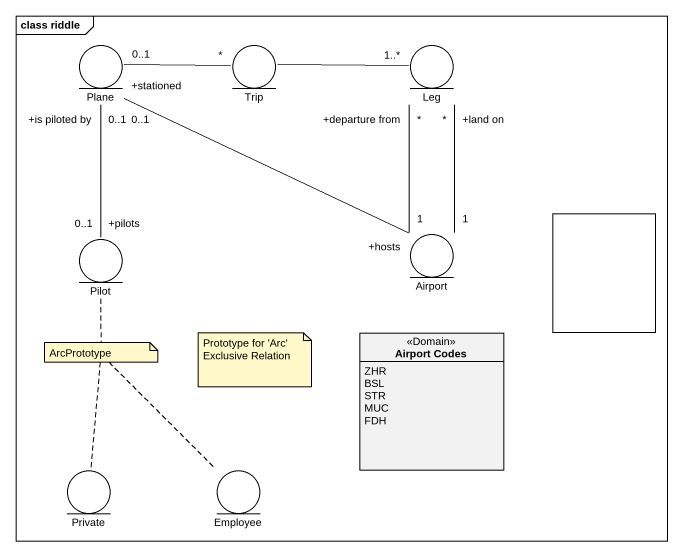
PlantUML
@startuml
mainframe class riddle
allowmixing
hide circle
hide empty members
entity Plane
entity Trip
entity Leg
entity Pilot
entity Airport
rectangle " " as rectangle1
enum "Airport Codes" as Airport_Codes <<Domain>> {
  ZHR
  BSL
  STR
  MUC
  FDH
}
entity Private
entity Employee
Plane "0..1" -right- "*" Trip
Plane "+is piloted by\n0..1" -- "+pilots\n0..1" Pilot
Plane "+stationed\n0..1" -right- "+hosts" Airport
Trip -right- "1..*" Leg
Leg "+land on\n*" -- "1" Airport
Leg "+departure from\n*" -- "1" Airport
note as N1
  ArcPrototype
end note
N1 .. Employee
N1 .. Pilot
N1 .. Private
note as N2
  Prototype for 'Arc'
  Exclusive Relation
end note
@enduml
